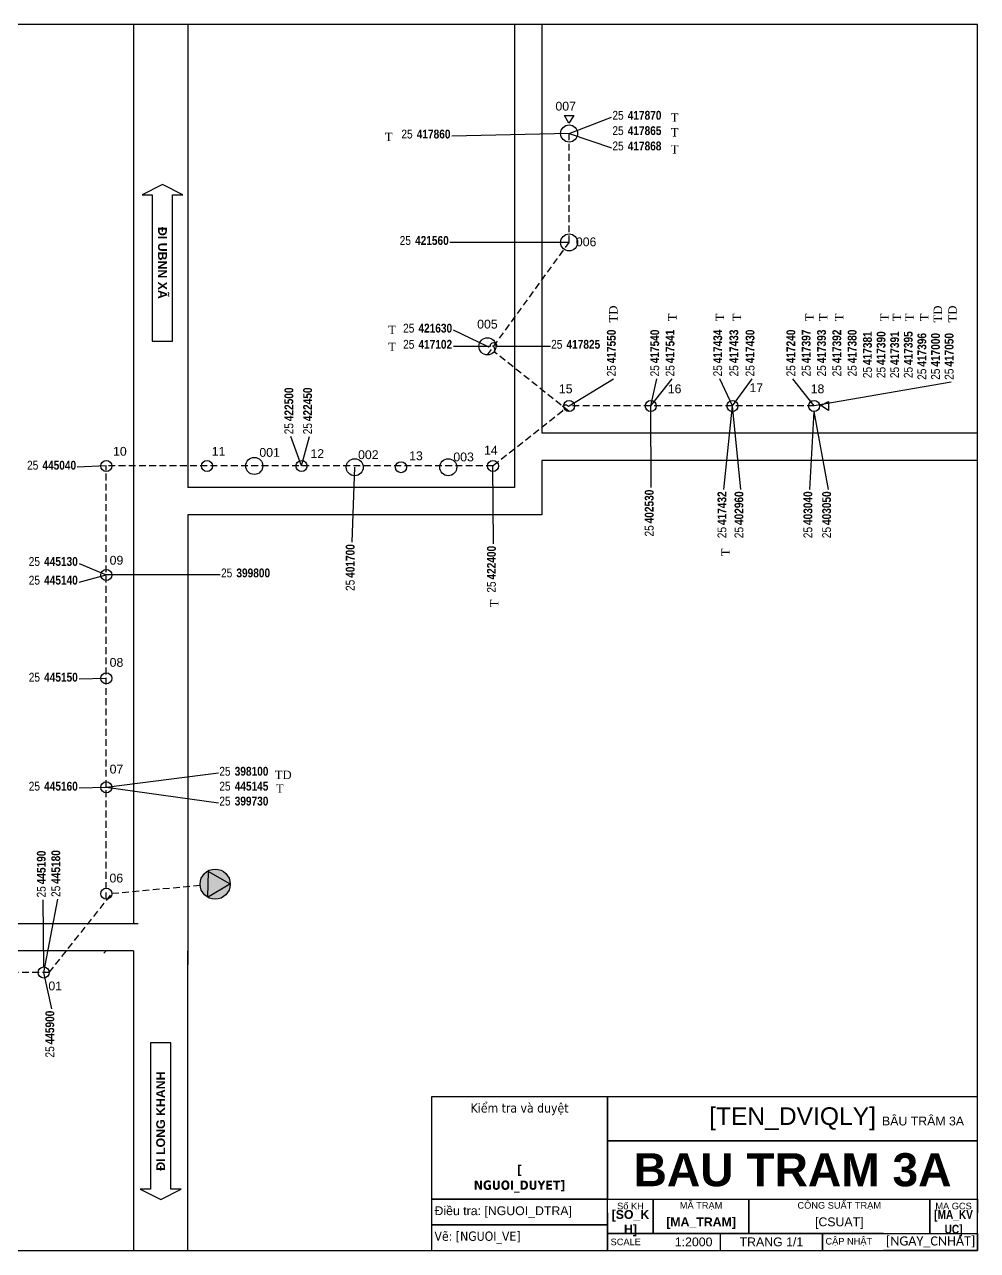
# Model space of a CAD drawing. Header units: metres. Extents: x 429925 to 893472, y 1245258 to 2552490.
# Drawn here: x 445244 to 445688, y 1266125 to 1266696 of the extents above; entities that cross this region are included whole.
import ezdxf

# ---------------------------------------------------------------- set-up
doc = ezdxf.new("R2010")
doc.units = ezdxf.units.M
doc.linetypes.add('HIDDEN2', pattern=[4.7625, 3.175, -1.5875])
for name, color, linetype in [('ANNOTATIONS', 7, 'Continuous'), ('CONNECTOR', 7, 'Continuous'), ('DATA_GRAPHIC', 7, 'Continuous')]:
    doc.layers.add(name, color=color, linetype=linetype)
doc.styles.get("Standard").update_dxf_attribs({"font": 'arial.ttf'})

msp = doc.modelspace()

# ---------------------------------------------------------------- hatches: boundary and pattern name
at = {"layer": 'CONNECTOR'}
h = msp.add_hatch(color=254, dxfattribs=at)
edge = h.paths.add_edge_path()
edge.add_arc((445332.58, 1266295.48), 7.02, 0, 360)
msp.add_hatch(color=7, dxfattribs=at).paths.add_polyline_path([(445339.42, 1266295.59), (445329.28, 1266301.44), (445329.08, 1266289.39)])

# ---------------------------------------------------------------- linework, layer by layer
at = {"color": 9, "linetype": 'Continuous'}
for p, q in [((445294.48, 1266696.21), (445294.48, 1266277.11)), ((445319.88, 1266696.21), (445319.88, 1266480.31)), ((445472.28, 1266696.21), (445472.28, 1266480.31)), ((445484.98, 1266696.21), (445484.98, 1266505.71)), ((445307.97, 1266621.6), (445298.45, 1266616.83)), ((445317.5, 1266616.83), (445307.97, 1266621.6)), ((445298.45, 1266616.83), (445303.21, 1266616.83)), ((445303.21, 1266616.83), (445303.21, 1266548.57)), ((445312.73, 1266548.57), (445312.73, 1266616.83)), ((445312.73, 1266616.83), (445317.5, 1266616.83)), ((445688.18, 1266505.71), (445484.98, 1266505.71)), ((445484.98, 1266493.01), (445484.98, 1266467.61)), ((445688.18, 1266493.01), (445484.98, 1266493.01)), ((445472.28, 1266480.31), (445319.88, 1266480.31)), ((445458.52, 1266480.31), (445455.34, 1266480.31)), ((445319.88, 1266467.61), (445319.88, 1266464.43)), ((445484.98, 1266467.61), (445319.88, 1266467.61)), ((445319.88, 1266464.43), (445319.88, 1266258.06)), ((444951.58, 1266277.11), (445296.59, 1266277.11)), ((445294.48, 1266264.41), (444938.88, 1266264.41)), ((445281.78, 1266264.41), (445280.72, 1266263.35)), ((445294.48, 1266264.41), (445294.48, 1266124.71)), ((445319.88, 1266124.71), (445319.88, 1266264.41)), ((445302.42, 1266221.55), (445302.42, 1266153.28)), ((445311.94, 1266153.28), (445311.94, 1266221.55)), ((445302.42, 1266153.28), (445297.65, 1266153.28)), ((445297.65, 1266153.28), (445307.18, 1266148.52)), ((445307.18, 1266148.52), (445316.7, 1266153.28)), ((445316.7, 1266153.28), (445311.94, 1266153.28)), ((445515.63, 1266142.22), (445515.63, 1266148.59)), ((445515.63, 1266148.59), (445536.95, 1266148.59)), ((445536.95, 1266148.59), (445536.95, 1266142.22)), ((445536.96, 1266142.22), (445536.96, 1266148.59)), ((445536.96, 1266148.59), (445581.53, 1266148.59)), ((445581.53, 1266148.59), (445581.53, 1266142.22)), ((445581.53, 1266142.22), (445581.53, 1266148.59)), ((445581.53, 1266148.59), (445665.89, 1266148.59)), ((445665.88, 1266142.22), (445665.88, 1266148.59)), ((445665.88, 1266148.59), (445688.16, 1266148.59)), ((445665.89, 1266148.59), (445665.89, 1266142.22)), ((445688.16, 1266148.59), (445688.16, 1266142.22)), ((445515.63, 1266142.22), (445515.63, 1266132.67)), ((445536.95, 1266132.67), (445536.95, 1266142.22)), ((445536.96, 1266142.22), (445536.96, 1266132.67)), ((445581.53, 1266132.67), (445581.53, 1266142.22)), ((445581.53, 1266142.22), (445581.53, 1266132.67)), ((445665.88, 1266142.22), (445665.88, 1266132.67)), ((445665.89, 1266132.67), (445665.89, 1266142.22)), ((445688.16, 1266132.67), (445688.16, 1266142.22)), ((445515.63, 1266132.67), (445536.95, 1266132.67)), ((445543.32, 1266132.67), (445515.63, 1266132.67)), ((445515.63, 1266132.67), (445515.63, 1266124.71)), ((445536.96, 1266132.67), (445581.53, 1266132.67)), ((445581.53, 1266132.67), (445665.89, 1266132.67)), ((445644.39, 1266132.67), (445615.87, 1266132.67)), ((445615.87, 1266132.67), (445615.87, 1266124.71)), ((445644.41, 1266132.67), (445688.19, 1266132.67)), ((445665.88, 1266132.67), (445688.16, 1266132.67)), ((445688.19, 1266132.67), (445688.19, 1266124.71)), ((445515.63, 1266124.71), (445543.32, 1266124.71)), ((445615.87, 1266124.71), (445644.39, 1266124.71)), ((445688.19, 1266124.71), (445644.41, 1266124.71))]:
    msp.add_line(p, q, dxfattribs=at)
for points in [[(444875.38, 1266124.71), (445688.18, 1266124.71), (445688.18, 1266696.21), (444875.38, 1266696.21)], [(445497.48, 1266650.17), (445495.54, 1266653.76), (445499.82, 1266653.76)], [(445312.73, 1266548.57), (445312.73, 1266616.83), (445317.5, 1266616.83), (445307.97, 1266621.6), (445298.45, 1266616.83), (445303.21, 1266616.83), (445303.21, 1266548.57)], [(445615.15, 1266518.6), (445618.74, 1266520.55), (445618.74, 1266516.27)], [(445302.42, 1266221.55), (445302.42, 1266153.28), (445297.65, 1266153.28), (445307.18, 1266148.52), (445316.7, 1266153.28), (445311.94, 1266153.28), (445311.94, 1266221.55)], [(445433.48, 1266148.59), (445515.64, 1266148.59), (445515.64, 1266196.34), (445433.48, 1266196.34)], [(445515.64, 1266175.88), (445688.18, 1266175.88), (445688.18, 1266196.34), (445515.64, 1266196.34)], [(445515.64, 1266148.59), (445688.18, 1266148.59), (445688.18, 1266175.88), (445515.64, 1266175.88)], [(445433.48, 1266136.65), (445515.64, 1266136.65), (445515.64, 1266148.59), (445433.48, 1266148.59)], [(445433.48, 1266124.71), (445515.64, 1266124.71), (445515.64, 1266136.65), (445433.48, 1266136.65)], [(445568.22, 1266124.71), (445615.88, 1266124.71), (445615.88, 1266132.67), (445568.22, 1266132.67)]]:
    msp.add_lwpolyline(points, close=True, dxfattribs=at)
for points in [[(445493.71, 1266645.41, -1), (445501.65, 1266645.41, -1)], [(445493.71, 1266594.61, -1), (445501.65, 1266594.61, -1)], [(445455.61, 1266546.19, -1), (445463.55, 1266546.19, -1)], [(445495.1, 1266518.41, -1), (445500.26, 1266518.41, -1)], [(445533.2, 1266518.41, -1), (445538.36, 1266518.41, -1)], [(445571.3, 1266518.41, -1), (445576.46, 1266518.41, -1)], [(445609.4, 1266518.41, -1), (445614.56, 1266518.41, -1)], [(445279.2, 1266490.43, -1), (445284.36, 1266490.43, -1)], [(445326.23, 1266490.43, -1), (445331.39, 1266490.43, -1)], [(445346.87, 1266490.43, -1), (445354.8, 1266490.43, -1)], [(445370.28, 1266490.43, -1), (445375.44, 1266490.43, -1)], [(445393.7, 1266489.83, -1), (445401.63, 1266489.83, -1)], [(445416.72, 1266489.83, -1), (445421.87, 1266489.83, -1)], [(445437.35, 1266489.83, -1), (445445.29, 1266489.83, -1)], [(445459.58, 1266490.43, -1), (445464.74, 1266490.43, -1)], [(445279.2, 1266439.63, -1), (445284.36, 1266439.63, -1)], [(445279.2, 1266391.41, -1), (445284.36, 1266391.41, -1)], [(445279.2, 1266340.61, -1), (445284.36, 1266340.61, -1)], [(445279.2, 1266291.04, -1), (445284.36, 1266291.04, -1)], [(445250.03, 1266254.29, -1), (445255.19, 1266254.29, -1)]]:
    msp.add_lwpolyline(points, format="xyb", close=True, dxfattribs=at)
at = {"layer": 'ANNOTATIONS', "linetype": 'Continuous'}
for p, q in [((445568.24, 1266132.67), (445543.33, 1266132.67)), ((445568.24, 1266124.71), (445568.24, 1266132.67)), ((445543.33, 1266124.71), (445568.24, 1266124.71))]:
    msp.add_line(p, q, dxfattribs=at)
at = {"layer": 'CONNECTOR', "linetype": 'Continuous'}
for p, q in [((445497.68, 1266645.41), (445517.52, 1266652.95)), ((445497.68, 1266645.41), (445442.91, 1266644.22)), ((445497.68, 1266645.41), (445517.52, 1266638.66)), ((445497.68, 1266594.61), (445442.12, 1266594.61)), ((445459.58, 1266546.19), (445443.7, 1266553.73)), ((445459.58, 1266546.19), (445443.7, 1266546.19)), ((445497.68, 1266518.41), (445518.32, 1266531.11)), ((445535.78, 1266518.41), (445538.56, 1266531.11)), ((445535.78, 1266518.41), (445545.7, 1266531.11)), ((445573.88, 1266518.41), (445567.92, 1266531.11)), ((445573.88, 1266518.41), (445583.01, 1266531.11)), ((445611.98, 1266518.41), (445602.06, 1266531.11)), ((445675.87, 1266529.52), (445611.98, 1266518.41)), ((445535.98, 1266480.31), (445535.78, 1266518.41)), ((445569.91, 1266479.51), (445573.88, 1266518.41)), ((445577.85, 1266479.51), (445573.88, 1266518.41)), ((445609.99, 1266479.51), (445611.98, 1266515.83)), ((445618.72, 1266479.51), (445611.98, 1266515.83)), ((445372.86, 1266490.43), (445367.9, 1266504.12)), ((445372.86, 1266490.43), (445376.63, 1266504.12)), ((445281.78, 1266490.43), (445268.28, 1266489.83)), ((445396.47, 1266454.91), (445397.67, 1266489.83)), ((445462.36, 1266454.11), (445462.16, 1266490.43)), ((445269.08, 1266444.99), (445281.78, 1266439.63)), ((445269.08, 1266436.26), (445281.78, 1266439.63)), ((445334.96, 1266439.63), (445281.78, 1266439.63)), ((445281.78, 1266391.41), (445269.08, 1266391.01)), ((445334.17, 1266347.17), (445281.78, 1266340.61)), ((445281.78, 1266340.61), (445269.08, 1266340.21)), ((445334.17, 1266333.26), (445281.78, 1266340.61)), ((445252.61, 1266256.87), (445252.41, 1266288.22)), ((445252.61, 1266254.29), (445259.16, 1266288.46)), ((445256.38, 1266237.42), (445252.61, 1266254.29))]:
    msp.add_line(p, q, dxfattribs=at)
at = {"layer": 'CONNECTOR', "linetype": 'HIDDEN2'}
for p, q in [((445497.68, 1266594.61), (445497.68, 1266645.41)), ((445459.58, 1266542.22), (445497.68, 1266594.61)), ((445611.98, 1266518.41), (445497.68, 1266518.41)), ((445281.78, 1266288.46), (445281.78, 1266490.43)), ((445462.16, 1266490.43), (445281.78, 1266490.43)), ((445255.19, 1266254.29), (445284.36, 1266291.04)), ((445325.58, 1266294.84), (445284.36, 1266291.04))]:
    msp.add_line(p, q, dxfattribs=at)
at = {"layer": 'CONNECTOR', "linetype": 'Continuous'}
msp.add_lwpolyline([(445488.95, 1266546.19), (445464.13, 1266546.19, 1), (445460.8, 1266546.19), (445459.58, 1266546.19)], format="xyb", dxfattribs=at)
at = {"layer": 'CONNECTOR', "linetype": 'HIDDEN2'}
for points in [[(445497.68, 1266515.83), (445462.71, 1266543.7, 1), (445460.1, 1266545.77), (445459.58, 1266546.19)], [(445497.68, 1266518.41), (445497.36, 1266518.16, 1), (445494.74, 1266516.09), (445462.16, 1266490.43)], [(445255.19, 1266254.29), (445074.08, 1266254.29, 1), (445070.75, 1266254.29), (445069.85, 1266254.29)]]:
    msp.add_lwpolyline(points, format="xyb", dxfattribs=at)
at = {"layer": 'CONNECTOR', "linetype": 'Continuous'}
msp.add_lwpolyline([(445339.42, 1266295.59), (445329.28, 1266301.44), (445329.08, 1266289.39)], close=True, dxfattribs=at)
msp.add_circle((445332.58, 1266295.48), 7.02, dxfattribs=at)

# ---------------------------------------------------------------- texts
for s, insert, char_height, width, attachment_point in [('\\C7;\\fArial Unicode MS|b0|i0|;\\H4.1092942200601;007', (445496.09, 1266658.11), 4.1093, 22.225, 5), ('\\C7;\\fTimes New Roman|b0|i0|;\\H3.9136135429144;T', (445546.89, 1266652.82), 3.9136, 22.225, 5), ('\\C7;\\fTimes New Roman|b0|i0|;\\H3.9136135429144;T', (445413.54, 1266643.82), 3.9136, 22.225, 5), ('\\C7;\\fTimes New Roman|b0|i0|;\\H3.9136135429144;T', (445546.89, 1266645.94), 3.9136, 22.225, 5), ('\\C7;\\fTimes New Roman|b0|i0|;\\H3.9136135429144;T', (445546.89, 1266638), 3.9136, 22.225, 5), ('\\C7;\\fArial Unicode MS|b0|i0|;\\H4.1092942200601;006', (445505.62, 1266594.87), 4.1093, 22.225, 5), ('\\C7;\\fArial Unicode MS|b0|i0|;\\H4.1092942200601;005', (445459.58, 1266556.51), 4.1093, 22.225, 5), ('\\C7;\\fTimes New Roman|b0|i0|;\\H3.9136135429144;T', (445415.13, 1266553.86), 3.9136, 22.225, 5), ('\\C7;\\fTimes New Roman|b0|i0|;\\H3.9136135429144;T', (445415.13, 1266545.93), 3.9136, 22.225, 5), ('\\C7;\\fArial Unicode MS|b0|i0|;\\H4.1092942200601;15', (445496.09, 1266526.35), 4.1093, 22.225, 5), ('\\C7;\\fArial Unicode MS|b0|i0|;\\H4.1092942200601;16', (445546.89, 1266526.35), 4.1093, 22.225, 5), ('\\C7;\\fArial Unicode MS|b0|i0|;\\H4.1092942200601;17', (445584.99, 1266526.88), 4.1093, 22.225, 5), ('\\C7;\\fArial Unicode MS|b0|i0|;\\H4.1092942200601;18', (445613.57, 1266526.35), 4.1093, 22.225, 5), ('\\C7;\\fArial Unicode MS|b0|i0|;\\H4.1092942200601;10', (445288.13, 1266497.24), 4.1093, 22.225, 5), ('\\C7;\\fArial Unicode MS|b0|i0|;\\H4.1092942200601;11', (445334.17, 1266497.24), 4.1093, 22.225, 5), ('\\C7;\\fArial Unicode MS|b0|i0|;\\H4.1092942200601;001', (445357.98, 1266496.71), 4.1093, 22.225, 5), ('\\C7;\\fArial Unicode MS|b0|i0|;\\H4.1092942200601;12', (445380.2, 1266496.18), 4.1093, 22.225, 5), ('\\C7;\\fArial Unicode MS|b0|i0|;\\H4.1092942200601;002', (445404.02, 1266495.65), 4.1093, 22.225, 5), ('\\C7;\\fArial Unicode MS|b0|i0|;\\H4.1092942200601;13', (445426.24, 1266495.13), 4.1093, 22.225, 5), ('\\C7;\\fArial Unicode MS|b0|i0|;\\H4.1092942200601;003', (445448.47, 1266494.6), 4.1093, 22.225, 5), ('\\C7;\\fArial Unicode MS|b0|i0|;\\H4.1092942200601;14', (445461.17, 1266497.77), 4.1093, 22.225, 5), ('\\C7;\\fArial Unicode MS|b0|i0|;\\H4.1092942200601;09', (445286.54, 1266446.44), 4.1093, 22.225, 5), ('\\C7;\\fArial Unicode MS|b0|i0|;\\H4.1092942200601;08', (445286.54, 1266398.82), 4.1093, 22.225, 5), ('\\C7;\\fArial Unicode MS|b0|i0|;\\H4.1092942200601;07', (445286.54, 1266349.08), 4.1093, 22.225, 5), ('\\C7;\\fTimes New Roman|b0|i0|;\\H3.9136135429144;TD', (445364.33, 1266346.43), 3.9136, 22.225, 5), ('\\C7;\\fTimes New Roman|b0|i0|;\\H3.9136135429144;T', (445362.74, 1266340.08), 3.9136, 22.225, 5), ('\\C7;\\fArial Unicode MS|b0|i0|;\\H4.1092942200601;06', (445286.47, 1266298.28), 4.1093, 22.225, 5), ('\\C7;\\fArial Unicode MS|b0|i0|;\\H4.1092942200601;01', (445257.97, 1266248), 4.1093, 22.225, 5), ('\\C7;\\fTahoma|b0|i0|;\\H4.315999160707;Kiểm tra và duyệt\\P\\P\\P\\P\\fTahoma|b1|i0|;[\\PNGUOI_DUYET]', (445474.56, 1266172.46), 4.316, 82.1613, 5), ('\\C7;\\fArial Unicode MS|b0|i0|;\\H8.2185884401202;[TEN_DVIQLY]', (445601.91, 1266186.11), 8.2186, 172.5387, 5), ('\\C7;\\fArial Unicode MS|b0|i0|;\\H4.1092942200601;BÂU TRÂM 3A', (445662.78, 1266185.03), 4.1093, 139.7, 5), ('{\\fArial Unicode MS|b1|i0|c0|p34;\\H1x;\\C7;BAU TRAM 3A}', (445601.91, 1266162.23), 15.41, 172.5387, 5), ('\\C7;\\fArial|b0|i0|;\\H3.0819353945553;Số KH', (445526.29, 1266145.4), 3.0819, 27.7139, 5), ('\\C7;\\fArial|b0|i0|;\\H3.0819353945553;MÃ TRẠM', (445559.25, 1266145.4), 3.0819, 44.5725, 5), ('\\C7;\\fArial|b0|i0|;\\H3.0819353945553;CÔNG SUẤT TRẠM', (445623.71, 1266145.4), 3.0819, 84.3566, 5), ('\\C7;\\fArial|b0|i0|;\\H3.0819353945553;MA GCS', (445677.02, 1266145.4), 3.0819, 22.2862, 5), ('\\C7;\\fArial|b0|i0|;\\H4.1092942200601;Điều tra: [NGUOI_DTRA]', (445434.89, 1266142.62), 4.1093, 82.1613, 4), ('\\C7;\\fArial Unicode MS|b1|i0|;\\H4.1092942200601;[SO_K\\PH]', (445526.29, 1266137.44), 4.1093, 21.3184, 5), ('\\C7;\\fArial Narrow|b1|i0|;\\H4.1092942200601;[MA_KV\\PUC]', (445677.02, 1266137.44), 4.1093, 22.2862, 5), ('\\C7;\\fArial Unicode MS|b1|i0|;\\H4.1092942200601;[MA_TRAM]', (445559.25, 1266137.44), 4.1093, 44.5725, 5), ('\\C7;\\fArial|b0|i0|;\\H4.1092942200601;[CSUAT]', (445623.71, 1266137.44), 4.1093, 84.3566, 5), ('\\C7;\\fTahoma|b0|i0|;\\H4.315999160707;Vẽ: [NGUOI_VE]', (445434.89, 1266130.68), 4.316, 82.1613, 4), ('\\C7;\\fArial|b0|i0|;\\H3.0819353945553;SCALE', (445517.04, 1266128.69), 3.0819, 27.6859, 4), ('\\C7;\\fArial|b0|i0|;\\H4.1092942200601;TRANG 1/1', (445592.05, 1266128.69), 4.1093, 47.6535, 5), ('\\C7;\\fArial|b0|i0|;\\H3.0819353945553;CẬP NHẬT', (445617.28, 1266128.69), 3.0819, 28.5264, 4), ('\\C7;\\fCalibri|b0|i0|;\\H4.2333171844482;[NGAY_CNHAT]', (445666.3, 1266128.69), 4.2333, 43.7829, 5)]:
    msp.add_mtext(s, dxfattribs=dict(insert=insert, char_height=char_height, width=width, attachment_point=attachment_point))
at = {"attachment_point": 5}
for s, insert, char_height, width, rotation in [('\\C7;\\fArial Unicode MS|b1|i0|;\\H4.1092942200601;ĐI UBNN XÃ', (445307.97, 1266585.08), 4.1093, 73.025, 270), ('\\C7;\\fTimes New Roman|b0|i0|;\\H3.9136135429144;TD', (445518.32, 1266561.27), 3.9136, 22.225, 90), ('\\C7;\\fTimes New Roman|b0|i0|;\\H3.9136135429144;TD', (445669.66, 1266561.27), 3.9136, 22.225, 90), ('\\C7;\\fTimes New Roman|b0|i0|;\\H3.9136135429144;TD', (445676.54, 1266561.27), 3.9136, 22.225, 90), ('\\C7;\\fTimes New Roman|b0|i0|;\\H3.9136135429144;T', (445545.83, 1266559.68), 3.9136, 22.225, 90), ('\\C7;\\fTimes New Roman|b0|i0|;\\H3.9136135429144;T', (445568.06, 1266559.68), 3.9136, 22.225, 90), ('\\C7;\\fTimes New Roman|b0|i0|;\\H3.9136135429144;T', (445575.99, 1266559.68), 3.9136, 22.225, 90), ('\\C7;\\fTimes New Roman|b0|i0|;\\H3.9136135429144;T', (445609.86, 1266559.68), 3.9136, 22.225, 90), ('\\C7;\\fTimes New Roman|b0|i0|;\\H3.9136135429144;T', (445616.21, 1266559.68), 3.9136, 22.225, 90), ('\\C7;\\fTimes New Roman|b0|i0|;\\H3.9136135429144;T', (445623.62, 1266559.68), 3.9136, 22.225, 90), ('\\C7;\\fTimes New Roman|b0|i0|;\\H3.9136135429144;T', (445644.79, 1266559.68), 3.9136, 22.225, 90), ('\\C7;\\fTimes New Roman|b0|i0|;\\H3.9136135429144;T', (445650.61, 1266559.68), 3.9136, 22.225, 90), ('\\C7;\\fTimes New Roman|b0|i0|;\\H3.9136135429144;T', (445656.43, 1266559.68), 3.9136, 22.225, 90), ('\\C7;\\fTimes New Roman|b0|i0|;\\H3.9136135429144;T', (445663.31, 1266559.68), 3.9136, 22.225, 90), ('\\C7;\\fTimes New Roman|b0|i0|;\\H3.9136135429144;T', (445570.7, 1266450.15), 3.9136, 22.225, 90), ('\\C7;\\fTimes New Roman|b0|i0|;\\H3.9136135429144;T', (445462.75, 1266426.33), 3.9136, 22.225, 90), ('\\C7;\\fArial Unicode MS|b1|i0|;\\H4.1092942200601;ĐI LONG KHANH', (445307.18, 1266185.03), 4.1093, 73.025, 90)]:
    msp.add_mtext(s, dxfattribs=dict(at, insert=insert, char_height=char_height, width=width, rotation=rotation))
at = {"layer": 'ANNOTATIONS', "insert": (445555.78, 1266128.69), "char_height": 4.1093, "width": 24.9097, "attachment_point": 5}
msp.add_mtext('\\C7;\\fArial|b0|i0|;\\H4.1092942200601;1:2000', dxfattribs=at)
at = {"layer": 'DATA_GRAPHIC', "char_height": 4.1093}
for s, insert, width, attachment_point in [('\\C7;\\fArial Narrow|b0|i0|;\\H4.1092942200601;25', (445520.5, 1266655.94), 6.6993, 2), ('\\C7;\\fArial Narrow|b1|i0|;\\H4.1092942200601;417870', (445540.75, 1266655.94), 17.4645, 3), ('\\C7;\\fArial Narrow|b0|i0|;\\H4.1092942200601;25', (445422.07, 1266647.21), 6.6993, 2), ('\\C7;\\fArial Narrow|b1|i0|;\\H4.1092942200601;417860', (445442.33, 1266647.21), 17.4645, 3), ('\\C7;\\fArial Narrow|b0|i0|;\\H4.1092942200601;25', (445520.5, 1266648.79), 6.6993, 2), ('\\C7;\\fArial Narrow|b1|i0|;\\H4.1092942200601;417865', (445540.75, 1266648.79), 17.4645, 3), ('\\C7;\\fArial Narrow|b0|i0|;\\H4.1092942200601;25', (445520.5, 1266641.65), 6.6993, 2), ('\\C7;\\fArial Narrow|b1|i0|;\\H4.1092942200601;417868', (445540.75, 1266641.65), 17.4645, 3), ('\\C7;\\fArial Narrow|b0|i0|;\\H4.1092942200601;25', (445421.28, 1266597.6), 6.6993, 2), ('\\C7;\\fArial Narrow|b1|i0|;\\H4.1092942200601;421560', (445441.53, 1266597.6), 17.4645, 3), ('\\C7;\\fArial Narrow|b0|i0|;\\H4.1092942200601;25', (445422.87, 1266556.72), 6.6993, 2), ('\\C7;\\fArial Narrow|b1|i0|;\\H4.1092942200601;421630', (445443.12, 1266556.72), 17.4645, 3), ('\\C7;\\fArial Narrow|b0|i0|;\\H4.1092942200601;25', (445422.87, 1266549.18), 6.6993, 2), ('\\C7;\\fArial Narrow|b1|i0|;\\H4.1092942200601;417102', (445443.12, 1266549.18), 17.4645, 3), ('\\C7;\\fArial Narrow|b0|i0|;\\H4.1092942200601;25', (445491.92, 1266549.18), 6.6993, 2), ('\\C7;\\fArial Narrow|b1|i0|;\\H4.1092942200601;417825', (445512.18, 1266549.18), 17.4645, 3), ('\\C7;\\fArial Narrow|b0|i0|;\\H4.1092942200601;25', (445247.45, 1266492.82), 6.6993, 2), ('\\C7;\\fArial Narrow|b1|i0|;\\H4.1092942200601;445040', (445267.7, 1266492.82), 17.4645, 3), ('\\C7;\\fArial Narrow|b0|i0|;\\H4.1092942200601;25', (445248.24, 1266447.97), 6.6993, 2), ('\\C7;\\fArial Narrow|b1|i0|;\\H4.1092942200601;445130', (445268.5, 1266447.97), 17.4645, 3), ('\\C7;\\fArial Narrow|b0|i0|;\\H4.1092942200601;25', (445248.24, 1266439.24), 6.6993, 2), ('\\C7;\\fArial Narrow|b1|i0|;\\H4.1092942200601;445140', (445268.5, 1266439.24), 17.4645, 3), ('\\C7;\\fArial Narrow|b0|i0|;\\H4.1092942200601;25', (445337.94, 1266442.62), 6.6993, 2), ('\\C7;\\fArial Narrow|b1|i0|;\\H4.1092942200601;399800', (445358.19, 1266442.62), 17.4645, 3), ('\\C7;\\fArial Narrow|b0|i0|;\\H4.1092942200601;25', (445248.24, 1266394), 6.6993, 2), ('\\C7;\\fArial Narrow|b1|i0|;\\H4.1092942200601;445150', (445268.5, 1266394), 17.4645, 3), ('\\C7;\\fArial Narrow|b0|i0|;\\H4.1092942200601;25', (445337.14, 1266350.15), 6.6993, 2), ('\\C7;\\fArial Narrow|b1|i0|;\\H4.1092942200601;398100', (445357.4, 1266350.15), 17.4645, 3), ('\\C7;\\fArial Narrow|b0|i0|;\\H4.1092942200601;25', (445248.24, 1266343.2), 6.6993, 2), ('\\C7;\\fArial Narrow|b1|i0|;\\H4.1092942200601;445160', (445268.5, 1266343.2), 17.4645, 3), ('\\C7;\\fArial Narrow|b0|i0|;\\H4.1092942200601;25', (445337.14, 1266343.2), 6.6993, 2), ('\\C7;\\fArial Narrow|b1|i0|;\\H4.1092942200601;445145', (445357.4, 1266343.2), 17.4645, 3), ('\\C7;\\fArial Narrow|b0|i0|;\\H4.1092942200601;25', (445337.14, 1266336.25), 6.6993, 2), ('\\C7;\\fArial Narrow|b1|i0|;\\H4.1092942200601;399730', (445357.4, 1266336.25), 17.4645, 3)]:
    msp.add_mtext(s, dxfattribs=dict(at, insert=insert, width=width, attachment_point=attachment_point))
at = {"layer": 'DATA_GRAPHIC', "char_height": 4.1093, "rotation": 90}
for s, insert, width, attachment_point in [('\\C7;\\fArial Narrow|b1|i0|;\\H4.1092942200601;417550', (445515.33, 1266553.99), 17.6133, 3), ('\\C7;\\fArial Narrow|b1|i0|;\\H4.1092942200601;417540', (445535.57, 1266553.99), 17.6133, 3), ('\\C7;\\fArial Narrow|b1|i0|;\\H4.1092942200601;417541', (445542.71, 1266553.99), 17.6133, 3), ('\\C7;\\fArial Narrow|b1|i0|;\\H4.1092942200601;417434', (445564.94, 1266553.99), 17.6133, 3), ('\\C7;\\fArial Narrow|b1|i0|;\\H4.1092942200601;417433', (445572.48, 1266553.99), 17.6133, 3), ('\\C7;\\fArial Narrow|b1|i0|;\\H4.1092942200601;417430', (445580.02, 1266553.99), 17.6133, 3), ('\\C7;\\fArial Narrow|b1|i0|;\\H4.1092942200601;417240', (445599.07, 1266553.99), 17.6133, 3), ('\\C7;\\fArial Narrow|b1|i0|;\\H4.1092942200601;417397', (445606.21, 1266553.99), 17.6133, 3), ('\\C7;\\fArial Narrow|b1|i0|;\\H4.1092942200601;417393', (445613.36, 1266553.99), 17.6133, 3), ('\\C7;\\fArial Narrow|b1|i0|;\\H4.1092942200601;417392', (445620.5, 1266553.99), 17.6133, 3), ('\\C7;\\fArial Narrow|b1|i0|;\\H4.1092942200601;417380', (445627.64, 1266553.99), 17.6133, 3), ('\\C7;\\fArial Narrow|b1|i0|;\\H4.1092942200601;417381', (445634.79, 1266553.2), 17.6133, 3), ('\\C7;\\fArial Narrow|b1|i0|;\\H4.1092942200601;417390', (445641.14, 1266553.2), 17.6133, 3), ('\\C7;\\fArial Narrow|b1|i0|;\\H4.1092942200601;417391', (445647.49, 1266553.2), 17.6133, 3), ('\\C7;\\fArial Narrow|b1|i0|;\\H4.1092942200601;417395', (445653.84, 1266553.2), 17.6133, 3), ('\\C7;\\fArial Narrow|b1|i0|;\\H4.1092942200601;417396', (445660.19, 1266552.41), 17.6133, 3), ('\\C7;\\fArial Narrow|b1|i0|;\\H4.1092942200601;417000', (445666.54, 1266552.41), 17.6133, 3), ('\\C7;\\fArial Narrow|b1|i0|;\\H4.1092942200601;417050', (445672.89, 1266552.41), 17.6133, 3), ('\\C7;\\fArial Narrow|b0|i0|;\\H4.1092942200601;25', (445515.33, 1266534.78), 6.9081, 2), ('\\C7;\\fArial Narrow|b0|i0|;\\H4.1092942200601;25', (445535.57, 1266534.78), 6.9081, 2), ('\\C7;\\fArial Narrow|b0|i0|;\\H4.1092942200601;25', (445542.71, 1266534.78), 6.9081, 2), ('\\C7;\\fArial Narrow|b0|i0|;\\H4.1092942200601;25', (445564.94, 1266534.78), 6.9081, 2), ('\\C7;\\fArial Narrow|b0|i0|;\\H4.1092942200601;25', (445572.48, 1266534.78), 6.9081, 2), ('\\C7;\\fArial Narrow|b0|i0|;\\H4.1092942200601;25', (445580.02, 1266534.78), 6.9081, 2), ('\\C7;\\fArial Narrow|b0|i0|;\\H4.1092942200601;25', (445599.07, 1266534.78), 6.9081, 2), ('\\C7;\\fArial Narrow|b0|i0|;\\H4.1092942200601;25', (445606.21, 1266534.78), 6.9081, 2), ('\\C7;\\fArial Narrow|b0|i0|;\\H4.1092942200601;25', (445613.36, 1266534.78), 6.9081, 2), ('\\C7;\\fArial Narrow|b0|i0|;\\H4.1092942200601;25', (445620.5, 1266534.78), 6.9081, 2), ('\\C7;\\fArial Narrow|b0|i0|;\\H4.1092942200601;25', (445627.64, 1266534.78), 6.9081, 2), ('\\C7;\\fArial Narrow|b0|i0|;\\H4.1092942200601;25', (445634.79, 1266533.99), 6.9081, 2), ('\\C7;\\fArial Narrow|b0|i0|;\\H4.1092942200601;25', (445641.14, 1266533.99), 6.9081, 2), ('\\C7;\\fArial Narrow|b0|i0|;\\H4.1092942200601;25', (445647.49, 1266533.99), 6.9081, 2), ('\\C7;\\fArial Narrow|b0|i0|;\\H4.1092942200601;25', (445653.84, 1266533.99), 6.9081, 2), ('\\C7;\\fArial Narrow|b0|i0|;\\H4.1092942200601;25', (445660.19, 1266533.2), 6.9081, 2), ('\\C7;\\fArial Narrow|b0|i0|;\\H4.1092942200601;25', (445666.54, 1266533.2), 6.9081, 2), ('\\C7;\\fArial Narrow|b0|i0|;\\H4.1092942200601;25', (445672.89, 1266533.2), 6.9081, 2), ('\\C7;\\fArial Narrow|b1|i0|;\\H4.1092942200601;422500', (445364.91, 1266527.01), 17.6133, 3), ('\\C7;\\fArial Narrow|b1|i0|;\\H4.1092942200601;422450', (445373.64, 1266527.01), 17.6133, 3), ('\\C7;\\fArial Narrow|b0|i0|;\\H4.1092942200601;25', (445364.91, 1266507.8), 6.9081, 2), ('\\C7;\\fArial Narrow|b0|i0|;\\H4.1092942200601;25', (445373.64, 1266507.8), 6.9081, 2), ('\\C7;\\fArial Narrow|b1|i0|;\\H4.1092942200601;402530', (445532.99, 1266479.38), 17.6133, 3), ('\\C7;\\fArial Narrow|b1|i0|;\\H4.1092942200601;417432', (445566.92, 1266478.59), 17.6133, 3), ('\\C7;\\fArial Narrow|b1|i0|;\\H4.1092942200601;402960', (445574.86, 1266478.59), 17.6133, 3), ('\\C7;\\fArial Narrow|b1|i0|;\\H4.1092942200601;403040', (445607.01, 1266478.59), 17.6133, 3), ('\\C7;\\fArial Narrow|b1|i0|;\\H4.1092942200601;403050', (445615.74, 1266478.59), 17.6133, 3), ('\\C7;\\fArial Narrow|b0|i0|;\\H4.1092942200601;25', (445532.99, 1266460.17), 6.9081, 2), ('\\C7;\\fArial Narrow|b0|i0|;\\H4.1092942200601;25', (445566.92, 1266459.38), 6.9081, 2), ('\\C7;\\fArial Narrow|b0|i0|;\\H4.1092942200601;25', (445574.86, 1266459.38), 6.9081, 2), ('\\C7;\\fArial Narrow|b0|i0|;\\H4.1092942200601;25', (445607.01, 1266459.38), 6.9081, 2), ('\\C7;\\fArial Narrow|b0|i0|;\\H4.1092942200601;25', (445615.74, 1266459.38), 6.9081, 2), ('\\C7;\\fArial Narrow|b1|i0|;\\H4.1092942200601;401700', (445393.49, 1266453.98), 17.6133, 3), ('\\C7;\\fArial Narrow|b1|i0|;\\H4.1092942200601;422400', (445459.37, 1266453.19), 17.6133, 3), ('\\C7;\\fArial Narrow|b0|i0|;\\H4.1092942200601;25', (445393.49, 1266434.77), 6.9081, 2), ('\\C7;\\fArial Narrow|b0|i0|;\\H4.1092942200601;25', (445459.37, 1266433.98), 6.9081, 2), ('\\C7;\\fArial Narrow|b1|i0|;\\H4.1092942200601;445190', (445249.42, 1266311.11), 17.6133, 3), ('\\C7;\\fArial Narrow|b1|i0|;\\H4.1092942200601;445180', (445256.17, 1266311.34), 17.6133, 3), ('\\C7;\\fArial Narrow|b0|i0|;\\H4.1092942200601;25', (445249.42, 1266291.9), 6.9081, 2), ('\\C7;\\fArial Narrow|b0|i0|;\\H4.1092942200601;25', (445256.17, 1266292.13), 6.9081, 2), ('\\C7;\\fArial Narrow|b1|i0|;\\H4.1092942200601;445900', (445253.39, 1266236.49), 17.6133, 3), ('\\C7;\\fArial Narrow|b0|i0|;\\H4.1092942200601;25', (445253.39, 1266217.28), 6.9081, 2)]:
    msp.add_mtext(s, dxfattribs=dict(at, insert=insert, width=width, attachment_point=attachment_point))

doc.saveas('drawing.dxf')
